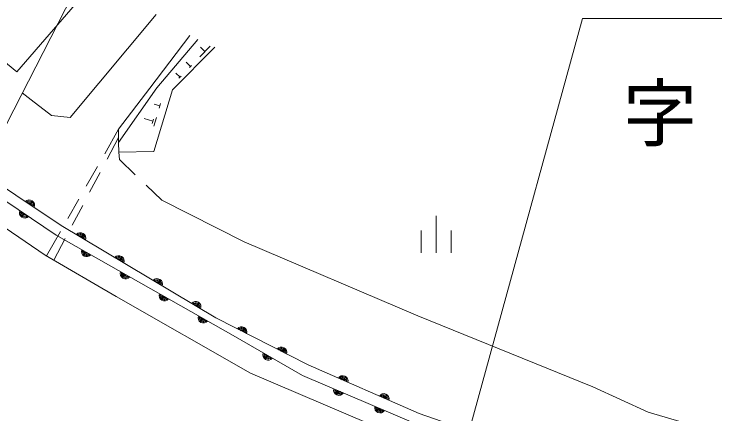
# Model space of a CAD drawing. Units: millimetres, scale not verified. Extents: x 40000 to 680000, y 20000 to 380000.
# Drawn here: x 123288 to 170261, y 286794 to 313625 of the extents above; entities that cross this region are included whole.
import ezdxf

# ---------------------------------------------------------------- set-up
doc = ezdxf.new("R2010")
doc.units = ezdxf.units.MM
doc.header["$LTSCALE"] = 1000
doc.layers.add('M-BGD', color=7, linetype='Continuous', lineweight=13)
doc.layers.add('M-STR-HTXT', color=7, linetype='Continuous', lineweight=13)
doc.layers.add('M-BMK-HTXT', color=7, linetype='Continuous')
doc.styles.add('ＭＳ ゴシック', font='')
doc.styles.get('ＭＳ ゴシック').set_extended_font_data('MS Gothic')

msp = doc.modelspace()

# ---------------------------------------------------------------- linework, layer by layer
at = {"layer": 'M-BGD'}
for p, q in [((127049, 306692), (132816, 313599)), ((136427, 311472), (135732, 310754)), ((136079, 311113), (135792, 311391)), ((135106, 310107), (134819, 310385)), ((135176, 310178), (135037, 310035)), ((134411, 309388), (134123, 309666)), ((134480, 309459), (134341, 309316)), ((123844, 308341), (124433, 307870)), ((124433, 307870), (125793, 306814)), ((133066, 307462), (132681, 307581)), ((133113, 307616), (133018, 307309)), ((125793, 306814), (127049, 306692)), ((132590, 306435), (132006, 306614)), ((132635, 306581), (132546, 306288)), ((132826, 306682), (132647, 306097)), ((130295, 305895), (129366, 304256)), ((129525, 303880), (130295, 305335)), ((130313, 304354), (130356, 303863)), ((130356, 303863), (131417, 302842)), ((128872, 303387), (128132, 302082)), ((128356, 301670), (129058, 302996)), ((132137, 302148), (133197, 301127)), ((127638, 301212), (126898, 299908)), ((127188, 299460), (127889, 300786)), ((151581, 300094), (151581, 297594)), ((126405, 299038), (125475, 297399)), ((150581, 299094), (150581, 297594)), ((152581, 299094), (152581, 297594)), ((125950, 297120), (126720, 298576))]:
    msp.add_line(p, q, dxfattribs=at)
for points in [[(128677, 315781), (123487, 309739), (113183, 318222), (117611, 322887)], [(191022, 279765), (179314, 279132), (165998, 281855), (163160, 282401), (158258, 284098), (150442, 286829), (142993, 290081), (136811, 293235), (126446, 299446), (117246, 305577), (109103, 311745), (96658, 321945)], [(96274, 321451), (108745, 311293), (116865, 305037), (126110, 298800), (137969, 292052), (142628, 289381), (150206, 286131), (158077, 283550), (162767, 281998), (165815, 281375), (179455, 278629), (191057, 279320)], [(259592, 287858), (218801, 281886), (193282, 278151), (192434, 278151), (179310, 277342), (178175, 277602), (167471, 279489), (165609, 279836), (152957, 283629), (144011, 287457), (139136, 289535), (130128, 294669), (125374, 297458), (117312, 302948), (108799, 309183), (102520, 313946), (95189, 320054)], [(135076, 312183), (132391, 308649), (130295, 305895), (130295, 304996)], [(135613, 311923), (132859, 308667), (130295, 304996)], [(132651, 304406), (133915, 308528), (136739, 311403)], [(130295, 304996), (130313, 304354), (132651, 304406)], [(133197, 301127), (138707, 298338), (150346, 293376), (162079, 288625), (165790, 286906), (175117, 284161), (182148, 284304)]]:
    msp.add_lwpolyline(points, dxfattribs=at)
for centre, radius, start, end in [((124313, 300803), 354, 335.1198, 137.525), ((124313, 300803), 283, 337.3438, 135.3009), ((124313, 300803), 212, 341.0902, 131.5546), ((124313, 300803), 142, 348.8019, 123.8429), ((124313, 300803), 100, 359.1196, 113.5252), ((124005, 300286), 354, 154.792, 317.1972), ((124005, 300286), 283, 157.016, 314.9731), ((124005, 300286), 212, 160.7624, 311.2268), ((124005, 300286), 142, 168.4741, 303.5151), ((124005, 300286), 100, 178.7918, 293.1974), ((127741, 298607), 354, 337.8636, 140.2688), ((127741, 298607), 283, 340.0876, 138.0447), ((127741, 298607), 212, 343.834, 134.2984), ((127741, 298607), 142, 351.5457, 126.5867), ((127741, 298607), 100, 1.8633, 116.269), ((128155, 297699), 354, 159.1585, 321.5637), ((128155, 297699), 283, 161.3826, 319.3397), ((128155, 297699), 212, 165.1289, 315.5933), ((128155, 297699), 142, 172.8406, 307.8816), ((128155, 297699), 100, 183.1583, 297.5639), ((130314, 297065), 354, 337.8636, 140.2688), ((130314, 297065), 283, 340.0876, 138.0447), ((130314, 297065), 212, 343.834, 134.2984), ((130314, 297065), 142, 351.5457, 126.5867), ((130314, 297065), 100, 1.8633, 116.269), ((130762, 296215), 354, 159.1585, 321.5637), ((130762, 296215), 283, 161.3826, 319.3397), ((130762, 296215), 212, 165.1289, 315.5933), ((130762, 296215), 142, 172.8406, 307.8816), ((130762, 296215), 100, 183.1583, 297.5639), ((132888, 295523), 354, 337.8636, 140.2688), ((132888, 295523), 283, 340.0876, 138.0447), ((132888, 295523), 212, 343.834, 134.2984), ((132888, 295523), 142, 351.5457, 126.5867), ((132888, 295523), 100, 1.8633, 116.269), ((133370, 294731), 354, 159.1585, 321.5637), ((133370, 294731), 283, 161.3826, 319.3397), ((133370, 294731), 212, 165.1289, 315.5933), ((133370, 294731), 142, 172.8406, 307.8816), ((133370, 294731), 100, 183.1583, 297.5639), ((135461, 293981), 354, 337.8636, 140.2688), ((135461, 293981), 283, 340.0876, 138.0447), ((135461, 293981), 212, 343.834, 134.2984), ((135461, 293981), 142, 351.5457, 126.5867), ((135461, 293981), 100, 1.8633, 116.269), ((135977, 293248), 354, 159.1585, 321.5637), ((135977, 293248), 283, 161.3826, 319.3397), ((135977, 293248), 212, 165.1289, 315.5933), ((135977, 293248), 142, 172.8406, 307.8816), ((135977, 293248), 100, 183.1583, 297.5639), ((138541, 292291), 354, 341.7704, 144.1756), ((138541, 292291), 283, 343.9945, 141.9516), ((138541, 292291), 212, 347.7408, 138.2053), ((138541, 292291), 142, 355.4525, 130.4935), ((138541, 292291), 100, 5.7702, 120.1759), ((206238, 426333), 164878, 234.75653, 246.13786), ((141214, 290928), 354, 341.7704, 144.1756), ((140325, 290764), 354, 158.9666, 321.3718), ((140325, 290764), 283, 161.1906, 319.1477), ((140325, 290764), 212, 164.9369, 315.4014), ((140325, 290764), 142, 172.6487, 307.6897), ((141214, 290928), 283, 343.9945, 141.9516), ((141214, 290928), 212, 347.7408, 138.2053), ((141214, 290928), 142, 355.4525, 130.4935), ((141214, 290928), 100, 5.7702, 120.1759), ((140325, 290764), 100, 182.9663, 297.372), ((202742, 416788), 157109, 233.89683, 245.31297), ((145321, 289006), 354, 345.2123, 147.6175), ((145321, 289006), 283, 347.4364, 145.3935), ((145321, 289006), 212, 351.1827, 141.6471), ((145321, 289006), 142, 358.8944, 133.9354), ((145321, 289006), 100, 9.2121, 123.6177), ((145060, 288397), 354, 165.585, 327.9902), ((145060, 288397), 283, 167.809, 325.7661), ((145060, 288397), 212, 171.5554, 322.0198), ((145060, 288397), 142, 179.2671, 314.3081), ((145060, 288397), 100, 189.5848, 303.9904), ((148071, 287805), 354, 345.2123, 147.6175), ((148071, 287805), 283, 347.4364, 145.3935), ((148071, 287805), 212, 351.1827, 141.6471), ((148071, 287805), 142, 358.8944, 133.9354), ((148071, 287805), 100, 9.2121, 123.6177), ((147817, 287215), 354, 165.585, 327.9902), ((147817, 287215), 283, 167.809, 325.7661), ((147817, 287215), 212, 171.5554, 322.0198), ((147817, 287215), 142, 179.2671, 314.3081), ((147817, 287215), 100, 189.5848, 303.9904), ((198175, 414407), 156201, 234.69005, 247.22828)]:
    msp.add_arc(centre, radius, start, end, dxfattribs=at)
at = {"layer": 'M-STR-HTXT'}
for points in [[(112870, 286862), (130688, 321735), (158625, 321735)], [(149007, 268249), (161390, 313313), (189328, 313313)]]:
    msp.add_lwpolyline(points, dxfattribs=at)

# ---------------------------------------------------------------- texts
at = {"layer": 'M-BMK-HTXT', "insert": (177799, 306758), "char_height": 3666, "attachment_point": 5, "style": 'ＭＳ ゴシック'}
msp.add_mtext('\\T1.22;字\\~千見折', dxfattribs=at)

doc.saveas('drawing.dxf')
